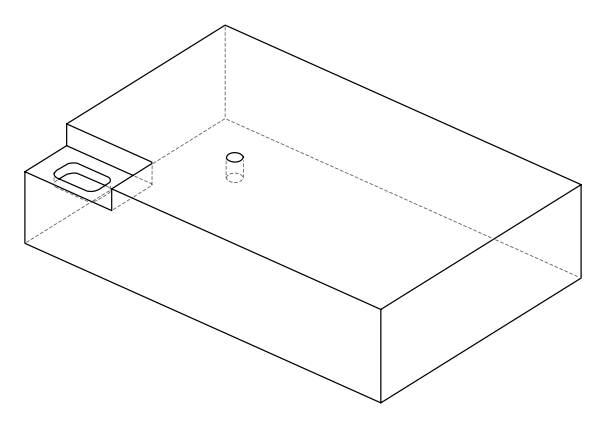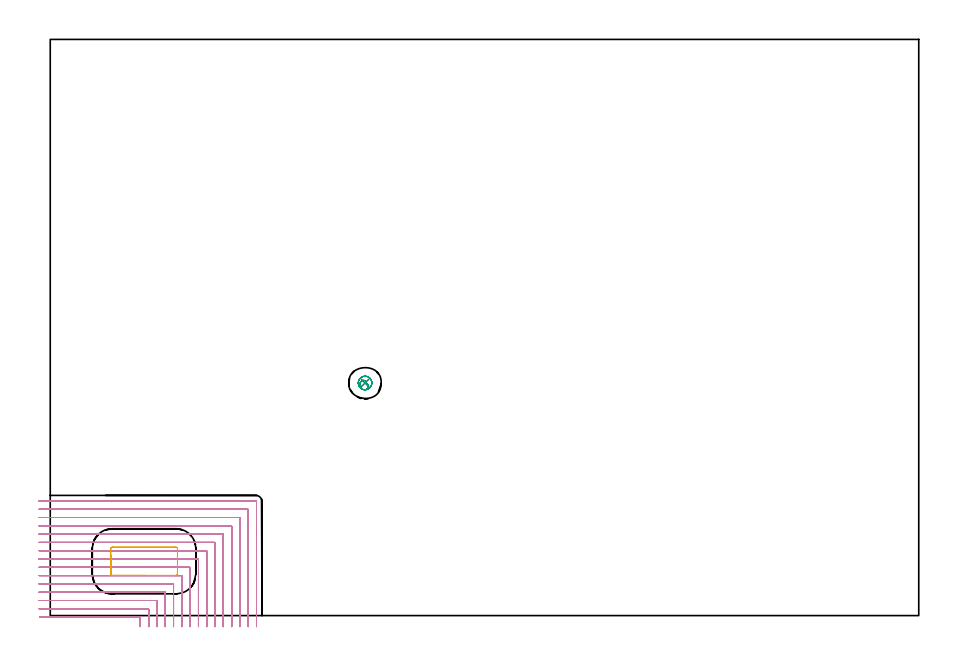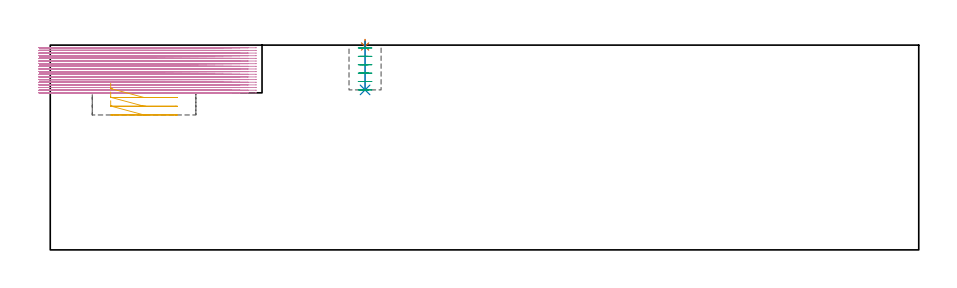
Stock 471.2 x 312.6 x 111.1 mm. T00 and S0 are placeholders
(PLAN: 5 operations, 4 tool changes, 75.6 min)
(1 SPOT_DRILL | STEP1POCKET | NXT0321_9005460120000 | 0.03 min | 7 mm3)
(2 DRILL_BLIND_HOLE_INTO_CENTER | STEP1POCKET | NXT0301_128 | 0.11 min | 2606 mm3)
(3 MILL_ROUGH_BLIND_HOLE_CONTOUR | STEP1POCKET | NXT0201_013 | Spiral | 0.95 min | 3154 mm3)
(4 MILL_CORNER_NOTCH_RECTANGULAR | CORNER_NOTCH_RECTANGULAR | NXT0201_008 | Follow Part, ap 1.5, ae 75% | 73.48 min | 193938 mm3)
(5 MILL_RECTANGULAR_POCKET | POCKET_RECTANGULAR_STRAIGHT | UGT0201_104 | Follow Part, ap 5, ae 75% | 0.99 min | 22630 mm3)
(TOOL NXT0321_9005460120000 | NC Spot Drill, 142deg, 12mm, Carbide, Uncoated | D12 PA142 FL30 Z2)
(TOOL NXT0301_128 | Carbide Drill 12mm [861.1-1200-036A1-GP GC34] | D12 PA150 FL37.4 Z2)
(TOOL NXT0201_013 | ENDMILL 10mm | D10 FL30 Z4)
(TOOL NXT0201_008 | ENDMILL 6mm [2P460-0600-NA 1630] | D6 FL26 Z6)
(TOOL UGT0201_104 | End Mill 20 mm | D20 FL22 Z2)
(OP 1 SPOT_DRILL)
G17 G21 G94 G90
T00 M6
G54
G17 G0 G90 X170.8 Y126.2 S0 M3
G43 Z121.1 H0
G94 G81 G98 Z110.351 F250. R114.1
G80
M5
M2
(OP 2 DRILL_BLIND_HOLE_INTO_CENTER)
G17 G21 G94 G90
T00 M6
G54
G17 G0 G90 X170.8 Y126.2 S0 M3
G43 Z121.1 H1
G94 G81 G98 Z86.8 F250. R113.1
G80
M5
M2
(OP 3 MILL_ROUGH_BLIND_HOLE_CONTOUR)
G17 G21 G94 G90
T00 M6
G54
G17 G0 G90 X170.8 Y126.2 S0 M3
G43 Z121.1 H0
Z109.55
G94 G3 X171.21 Y127.148 R0.563 F250.
X169.534 Y127.549 R1.567
X167.974 Y124.762 R2.442
X170.568 Y122.507 R2.829
X174.493 Y125.968 R3.7
X170.568 Y122.507 R-3.7
X172.53 Y124.237 R1.85
X170.8 Y126.2 R1.85
G0 Z105.
G3 X171.21 Y127.148 R0.563
X169.534 Y127.549 R1.567
X167.974 Y124.762 R2.442
X170.568 Y122.507 R2.829
X174.493 Y125.968 R3.7
X170.568 Y122.507 R-3.7
X172.53 Y124.237 R1.85
X170.8 Y126.2 R1.85
G0 Z100.45
G3 X171.21 Y127.148 R0.563
X169.534 Y127.549 R1.567
X167.974 Y124.762 R2.442
X170.568 Y122.507 R2.829
X174.493 Y125.968 R3.7
X170.568 Y122.507 R-3.7
X172.53 Y124.237 R1.85
X170.8 Y126.2 R1.85
G0 Z95.9
G3 X171.21 Y127.148 R0.563
X169.534 Y127.549 R1.567
X167.974 Y124.762 R2.442
X170.568 Y122.507 R2.829
X174.493 Y125.968 R3.7
X170.568 Y122.507 R-3.7
X172.53 Y124.237 R1.85
X170.8 Y126.2 R1.85
G0 Z91.35
G3 X171.21 Y127.148 R0.563
X169.534 Y127.549 R1.567
X167.974 Y124.762 R2.442
X170.568 Y122.507 R2.829
X174.493 Y125.968 R3.7
X170.568 Y122.507 R-3.7
X172.53 Y124.237 R1.85
X170.8 Y126.2 R1.85
G0 Z86.8
G3 X171.21 Y127.148 R0.563
X169.534 Y127.549 R1.567
X167.974 Y124.762 R2.442
X170.568 Y122.507 R2.829
X174.493 Y125.968 R3.7
X170.568 Y122.507 R-3.7
X172.53 Y124.237 R1.85
X170.8 Y126.2 R1.85
G0 Z121.1
M5
M2
(OP 4 MILL_CORNER_NOTCH_RECTANGULAR)
G17 G21 G94 G90
T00 M6
G54
G17 G0 G90 X48.9 Y-6. S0 M3
G43 Z121.1 H1
Z109.661
G94 G1 Y-3. F250.
Y-1.095 F500.
G3 X48.605 Y-0.8 R0.3
G1 X-2.891
X-5.891 F250.
G0 Z121.1
X53.4 Y-6.
Z109.661
G1 Y-3.
Y3.405 F500.
G3 X53.105 Y3.7 R0.3
G1 X-3.
X-6. F250.
G0 Z121.1
X57.9 Y-6.
Z109.661
G1 Y-3.
Y7.904 F500.
G3 X57.604 Y8.2 R0.3
G1 X-3.
X-6. F250.
G0 Z121.1
X62.4 Y-6.
Z109.661
G1 Y-3.
Y12.404 F500.
G3 X62.104 Y12.7 R0.3
G1 X-3.
X-6. F250.
G0 Z121.1
X66.9 Y-6.
Z109.661
G1 Y-3.
Y16.904 F500.
G3 X66.604 Y17.2 R0.3
G1 X-3.
X-6. F250.
G0 Z121.1
X71.4 Y-6.
Z109.661
G1 Y-3.
Y21.404 F500.
G3 X71.104 Y21.7 R0.3
G1 X-3.
X-6. F250.
G0 Z121.1
X75.9 Y-6.
Z109.661
G1 Y-3.
Y25.904 F500.
G3 X75.604 Y26.2 R0.3
G1 X-3.
X-6. F250.
G0 Z121.1
X80.4 Y-6.
Z109.661
G1 Y-3.
Y30.404 F500.
G3 X80.104 Y30.7 R0.3
G1 X-3.
X-6. F250.
G0 Z121.1
X84.9 Y-6.
Z109.661
G1 Y-3.
Y34.903 F500.
G3 X84.603 Y35.2 R0.3
G1 X-3.
X-6. F250.
G0 Z121.1
X89.4 Y-6.
Z109.661
G1 Y-3.
Y39.403 F500.
G3 X89.103 Y39.7 R0.3
G1 X-3.
X-6. F250.
G0 Z121.1
X93.9 Y-6.
Z109.661
G1 Y-3.
Y43.903 F500.
G3 X93.603 Y44.2 R0.3
G1 X-3.
X-6. F250.
G0 Z121.1
X98.4 Y-6.
Z109.661
G1 Y-3.
Y48.403 F500.
G3 X98.103 Y48.7 R0.3
G1 X-3.
X-6. F250.
G0 Z121.1
X102.9 Y-6.
Z109.661
G1 Y-3.
Y52.903 F500.
G3 X102.603 Y53.2 R0.3
G1 X-3.
X-6. F250.
G0 Z121.1
X107.4 Y-6.
Z109.661
G1 Y-3.
Y57.403 F500.
G3 X107.103 Y57.7 R0.3
G1 X-3.
X-6. F250.
G0 Z121.1
X111.9 Y-6.
Z109.661
G1 Y-3.
Y61.9 F500.
G3 X111.6 Y62.2 R0.3
G1 X-3.
X-6. F250.
G0 Z121.1
X48.9 Y-6.
Z108.222
G1 Y-3.
Y-1.095 F500.
G3 X48.605 Y-0.8 R0.3
G1 X-2.891
X-5.891 F250.
G0 Z121.1
X53.4 Y-6.
Z108.222
G1 Y-3.
Y3.405 F500.
G3 X53.105 Y3.7 R0.3
G1 X-3.
X-6. F250.
G0 Z121.1
X57.9 Y-6.
Z108.222
G1 Y-3.
Y7.904 F500.
G3 X57.604 Y8.2 R0.3
G1 X-3.
X-6. F250.
G0 Z121.1
X62.4 Y-6.
Z108.222
G1 Y-3.
Y12.404 F500.
G3 X62.104 Y12.7 R0.3
G1 X-3.
X-6. F250.
G0 Z121.1
X66.9 Y-6.
Z108.222
G1 Y-3.
Y16.904 F500.
G3 X66.604 Y17.2 R0.3
G1 X-3.
X-6. F250.
G0 Z121.1
X71.4 Y-6.
Z108.222
G1 Y-3.
Y21.404 F500.
G3 X71.104 Y21.7 R0.3
G1 X-3.
X-6. F250.
G0 Z121.1
X75.9 Y-6.
Z108.222
G1 Y-3.
Y25.904 F500.
G3 X75.604 Y26.2 R0.3
G1 X-3.
X-6. F250.
G0 Z121.1
X80.4 Y-6.
Z108.222
G1 Y-3.
Y30.404 F500.
G3 X80.104 Y30.7 R0.3
G1 X-3.
X-6. F250.
G0 Z121.1
X84.9 Y-6.
Z108.222
G1 Y-3.
Y34.903 F500.
G3 X84.603 Y35.2 R0.3
G1 X-3.
X-6. F250.
G0 Z121.1
X89.4 Y-6.
Z108.222
G1 Y-3.
Y39.403 F500.
G3 X89.103 Y39.7 R0.3
G1 X-3.
X-6. F250.
G0 Z121.1
X93.9 Y-6.
Z108.222
G1 Y-3.
Y43.903 F500.
G3 X93.603 Y44.2 R0.3
G1 X-3.
X-6. F250.
G0 Z121.1
X98.4 Y-6.
Z108.222
G1 Y-3.
Y48.403 F500.
G3 X98.103 Y48.7 R0.3
G1 X-3.
X-6. F250.
G0 Z121.1
X102.9 Y-6.
Z108.222
G1 Y-3.
Y52.903 F500.
G3 X102.603 Y53.2 R0.3
G1 X-3.
X-6. F250.
G0 Z121.1
X107.4 Y-6.
Z108.222
G1 Y-3.
Y57.403 F500.
G3 X107.103 Y57.7 R0.3
G1 X-3.
X-6. F250.
G0 Z121.1
X111.9 Y-6.
Z108.222
G1 Y-3.
Y61.9 F500.
G3 X111.6 Y62.2 R0.3
G1 X-3.
X-6. F250.
G0 Z121.1
X48.9 Y-6.
Z106.783
G1 Y-3.
Y-1.095 F500.
G3 X48.605 Y-0.8 R0.3
G1 X-2.891
X-5.891 F250.
G0 Z121.1
X53.4 Y-6.
Z106.783
G1 Y-3.
Y3.405 F500.
G3 X53.105 Y3.7 R0.3
G1 X-3.
X-6. F250.
G0 Z121.1
X57.9 Y-6.
Z106.783
G1 Y-3.
Y7.904 F500.
G3 X57.604 Y8.2 R0.3
G1 X-3.
X-6. F250.
G0 Z121.1
X62.4 Y-6.
Z106.783
G1 Y-3.
Y12.404 F500.
G3 X62.104 Y12.7 R0.3
G1 X-3.
X-6. F250.
G0 Z121.1
X66.9 Y-6.
Z106.783
G1 Y-3.
Y16.904 F500.
G3 X66.604 Y17.2 R0.3
G1 X-3.
X-6. F250.
G0 Z121.1
X71.4 Y-6.
Z106.783
G1 Y-3.
Y21.404 F500.
G3 X71.104 Y21.7 R0.3
G1 X-3.
X-6. F250.
G0 Z121.1
X75.9 Y-6.
Z106.783
G1 Y-3.
Y25.904 F500.
G3 X75.604 Y26.2 R0.3
G1 X-3.
X-6. F250.
G0 Z121.1
X80.4 Y-6.
Z106.783
G1 Y-3.
Y30.404 F500.
G3 X80.104 Y30.7 R0.3
G1 X-3.
X-6. F250.
G0 Z121.1
X84.9 Y-6.
Z106.783
G1 Y-3.
Y34.903 F500.
G3 X84.603 Y35.2 R0.3
G1 X-3.
X-6. F250.
G0 Z121.1
X89.4 Y-6.
Z106.783
G1 Y-3.
Y39.403 F500.
G3 X89.103 Y39.7 R0.3
G1 X-3.
X-6. F250.
G0 Z121.1
X93.9 Y-6.
Z106.783
G1 Y-3.
Y43.903 F500.
G3 X93.603 Y44.2 R0.3
G1 X-3.
X-6. F250.
G0 Z121.1
X98.4 Y-6.
Z106.783
G1 Y-3.
Y48.403 F500.
G3 X98.103 Y48.7 R0.3
G1 X-3.
X-6. F250.
G0 Z121.1
X102.9 Y-6.
Z106.783
G1 Y-3.
Y52.903 F500.
G3 X102.603 Y53.2 R0.3
G1 X-3.
X-6. F250.
G0 Z121.1
X107.4 Y-6.
Z106.783
G1 Y-3.
Y57.403 F500.
G3 X107.103 Y57.7 R0.3
G1 X-3.
X-6. F250.
G0 Z121.1
X111.9 Y-6.
Z106.783
G1 Y-3.
Y61.9 F500.
G3 X111.6 Y62.2 R0.3
G1 X-3.
X-6. F250.
G0 Z121.1
X48.9 Y-6.
Z105.344
G1 Y-3.
Y-1.095 F500.
G3 X48.605 Y-0.8 R0.3
G1 X-2.891
X-5.891 F250.
G0 Z121.1
X53.4 Y-6.
Z105.344
G1 Y-3.
Y3.405 F500.
G3 X53.105 Y3.7 R0.3
G1 X-3.
X-6. F250.
G0 Z121.1
X57.9 Y-6.
Z105.344
G1 Y-3.
Y7.904 F500.
G3 X57.604 Y8.2 R0.3
G1 X-3.
X-6. F250.
G0 Z121.1
X62.4 Y-6.
Z105.344
G1 Y-3.
Y12.404 F500.
G3 X62.104 Y12.7 R0.3
G1 X-3.
X-6. F250.
G0 Z121.1
X66.9 Y-6.
Z105.344
G1 Y-3.
Y16.904 F500.
G3 X66.604 Y17.2 R0.3
G1 X-3.
X-6. F250.
G0 Z121.1
X71.4 Y-6.
Z105.344
G1 Y-3.
Y21.404 F500.
G3 X71.104 Y21.7 R0.3
G1 X-3.
X-6. F250.
G0 Z121.1
X75.9 Y-6.
Z105.344
G1 Y-3.
Y25.904 F500.
G3 X75.604 Y26.2 R0.3
G1 X-3.
X-6. F250.
G0 Z121.1
X80.4 Y-6.
Z105.344
G1 Y-3.
Y30.404 F500.
G3 X80.104 Y30.7 R0.3
G1 X-3.
X-6. F250.
G0 Z121.1
X84.9 Y-6.
Z105.344
G1 Y-3.
Y34.903 F500.
G3 X84.603 Y35.2 R0.3
G1 X-3.
X-6. F250.
G0 Z121.1
X89.4 Y-6.
Z105.344
G1 Y-3.
Y39.403 F500.
G3 X89.103 Y39.7 R0.3
G1 X-3.
X-6. F250.
G0 Z121.1
X93.9 Y-6.
Z105.344
G1 Y-3.
Y43.903 F500.
G3 X93.603 Y44.2 R0.3
G1 X-3.
X-6. F250.
G0 Z121.1
X98.4 Y-6.
Z105.344
G1 Y-3.
Y48.403 F500.
G3 X98.103 Y48.7 R0.3
G1 X-3.
X-6. F250.
G0 Z121.1
X102.9 Y-6.
Z105.344
G1 Y-3.
Y52.903 F500.
G3 X102.603 Y53.2 R0.3
G1 X-3.
X-6. F250.
G0 Z121.1
X107.4 Y-6.
Z105.344
G1 Y-3.
Y57.403 F500.
G3 X107.103 Y57.7 R0.3
G1 X-3.
X-6. F250.
G0 Z121.1
X111.9 Y-6.
Z105.344
G1 Y-3.
Y61.9 F500.
G3 X111.6 Y62.2 R0.3
G1 X-3.
X-6. F250.
G0 Z121.1
X48.9 Y-6.
Z103.905
G1 Y-3.
Y-1.095 F500.
G3 X48.605 Y-0.8 R0.3
G1 X-2.891
X-5.891 F250.
G0 Z121.1
X53.4 Y-6.
Z103.905
G1 Y-3.
Y3.405 F500.
G3 X53.105 Y3.7 R0.3
G1 X-3.
X-6. F250.
G0 Z121.1
X57.9 Y-6.
Z103.905
G1 Y-3.
Y7.904 F500.
G3 X57.604 Y8.2 R0.3
G1 X-3.
X-6. F250.
G0 Z121.1
X62.4 Y-6.
Z103.905
G1 Y-3.
Y12.404 F500.
G3 X62.104 Y12.7 R0.3
G1 X-3.
X-6. F250.
G0 Z121.1
X66.9 Y-6.
Z103.905
G1 Y-3.
Y16.904 F500.
G3 X66.604 Y17.2 R0.3
G1 X-3.
X-6. F250.
G0 Z121.1
X71.4 Y-6.
Z103.905
G1 Y-3.
Y21.404 F500.
G3 X71.104 Y21.7 R0.3
G1 X-3.
X-6. F250.
G0 Z121.1
X75.9 Y-6.
Z103.905
G1 Y-3.
Y25.904 F500.
G3 X75.604 Y26.2 R0.3
G1 X-3.
X-6. F250.
G0 Z121.1
X80.4 Y-6.
Z103.905
G1 Y-3.
Y30.404 F500.
G3 X80.104 Y30.7 R0.3
G1 X-3.
X-6. F250.
G0 Z121.1
X84.9 Y-6.
Z103.905
G1 Y-3.
Y34.903 F500.
G3 X84.603 Y35.2 R0.3
G1 X-3.
X-6. F250.
G0 Z121.1
X89.4 Y-6.
Z103.905
G1 Y-3.
Y39.403 F500.
G3 X89.103 Y39.7 R0.3
G1 X-3.
X-6. F250.
G0 Z121.1
X93.9 Y-6.
Z103.905
G1 Y-3.
Y43.903 F500.
G3 X93.603 Y44.2 R0.3
G1 X-3.
X-6. F250.
G0 Z121.1
X98.4 Y-6.
Z103.905
G1 Y-3.
Y48.403 F500.
G3 X98.103 Y48.7 R0.3
G1 X-3.
X-6. F250.
G0 Z121.1
X102.9 Y-6.
Z103.905
G1 Y-3.
Y52.903 F500.
G3 X102.603 Y53.2 R0.3
G1 X-3.
X-6. F250.
G0 Z121.1
X107.4 Y-6.
Z103.905
G1 Y-3.
Y57.403 F500.
G3 X107.103 Y57.7 R0.3
G1 X-3.
X-6. F250.
G0 Z121.1
X111.9 Y-6.
Z103.905
G1 Y-3.
Y61.9 F500.
G3 X111.6 Y62.2 R0.3
G1 X-3.
X-6. F250.
G0 Z121.1
X48.9 Y-6.
Z102.467
G1 Y-3.
Y-1.095 F500.
G3 X48.605 Y-0.8 R0.3
G1 X-2.891
X-5.891 F250.
G0 Z121.1
X53.4 Y-6.
Z102.467
G1 Y-3.
Y3.405 F500.
G3 X53.105 Y3.7 R0.3
G1 X-3.
X-6. F250.
G0 Z121.1
X57.9 Y-6.
Z102.467
G1 Y-3.
Y7.904 F500.
G3 X57.604 Y8.2 R0.3
G1 X-3.
X-6. F250.
G0 Z121.1
X62.4 Y-6.
Z102.467
G1 Y-3.
Y12.404 F500.
G3 X62.104 Y12.7 R0.3
G1 X-3.
X-6. F250.
G0 Z121.1
X66.9 Y-6.
Z102.467
G1 Y-3.
Y16.904 F500.
G3 X66.604 Y17.2 R0.3
G1 X-3.
X-6. F250.
G0 Z121.1
X71.4 Y-6.
Z102.467
G1 Y-3.
Y21.404 F500.
G3 X71.104 Y21.7 R0.3
G1 X-3.
X-6. F250.
G0 Z121.1
X75.9 Y-6.
Z102.467
G1 Y-3.
Y25.904 F500.
G3 X75.604 Y26.2 R0.3
G1 X-3.
X-6. F250.
G0 Z121.1
X80.4 Y-6.
Z102.467
G1 Y-3.
Y30.404 F500.
G3 X80.104 Y30.7 R0.3
G1 X-3.
X-6. F250.
G0 Z121.1
X84.9 Y-6.
Z102.467
G1 Y-3.
Y34.903 F500.
G3 X84.603 Y35.2 R0.3
G1 X-3.
X-6. F250.
G0 Z121.1
X89.4 Y-6.
Z102.467
G1 Y-3.
Y39.403 F500.
G3 X89.103 Y39.7 R0.3
G1 X-3.
X-6. F250.
G0 Z121.1
X93.9 Y-6.
Z102.467
G1 Y-3.
Y43.903 F500.
G3 X93.603 Y44.2 R0.3
G1 X-3.
X-6. F250.
G0 Z121.1
X98.4 Y-6.
Z102.467
G1 Y-3.
Y48.403 F500.
G3 X98.103 Y48.7 R0.3
G1 X-3.
X-6. F250.
G0 Z121.1
X102.9 Y-6.
Z102.467
G1 Y-3.
Y52.903 F500.
G3 X102.603 Y53.2 R0.3
G1 X-3.
X-6. F250.
G0 Z121.1
X107.4 Y-6.
Z102.467
G1 Y-3.
Y57.403 F500.
G3 X107.103 Y57.7 R0.3
G1 X-3.
X-6. F250.
G0 Z121.1
X111.9 Y-6.
Z102.467
G1 Y-3.
Y61.9 F500.
G3 X111.6 Y62.2 R0.3
G1 X-3.
X-6. F250.
G0 Z121.1
X48.9 Y-6.
Z101.028
G1 Y-3.
Y-1.095 F500.
G3 X48.605 Y-0.8 R0.3
G1 X-2.891
X-5.891 F250.
G0 Z121.1
X53.4 Y-6.
Z101.028
G1 Y-3.
Y3.405 F500.
G3 X53.105 Y3.7 R0.3
G1 X-3.
X-6. F250.
G0 Z121.1
X57.9 Y-6.
Z101.028
G1 Y-3.
Y7.904 F500.
G3 X57.604 Y8.2 R0.3
G1 X-3.
X-6. F250.
G0 Z121.1
X62.4 Y-6.
Z101.028
G1 Y-3.
Y12.404 F500.
G3 X62.104 Y12.7 R0.3
G1 X-3.
X-6. F250.
G0 Z121.1
X66.9 Y-6.
Z101.028
G1 Y-3.
Y16.904 F500.
G3 X66.604 Y17.2 R0.3
G1 X-3.
X-6. F250.
G0 Z121.1
X71.4 Y-6.
Z101.028
G1 Y-3.
Y21.404 F500.
G3 X71.104 Y21.7 R0.3
G1 X-3.
X-6. F250.
G0 Z121.1
X75.9 Y-6.
Z101.028
G1 Y-3.
Y25.904 F500.
G3 X75.604 Y26.2 R0.3
G1 X-3.
X-6. F250.
G0 Z121.1
X80.4 Y-6.
Z101.028
G1 Y-3.
Y30.404 F500.
G3 X80.104 Y30.7 R0.3
G1 X-3.
X-6. F250.
G0 Z121.1
X84.9 Y-6.
Z101.028
G1 Y-3.
Y34.903 F500.
G3 X84.603 Y35.2 R0.3
G1 X-3.
X-6. F250.
G0 Z121.1
X89.4 Y-6.
Z101.028
G1 Y-3.
Y39.403 F500.
G3 X89.103 Y39.7 R0.3
G1 X-3.
X-6. F250.
G0 Z121.1
X93.9 Y-6.
Z101.028
G1 Y-3.
Y43.903 F500.
G3 X93.603 Y44.2 R0.3
G1 X-3.
X-6. F250.
G0 Z121.1
X98.4 Y-6.
Z101.028
G1 Y-3.
Y48.403 F500.
G3 X98.103 Y48.7 R0.3
G1 X-3.
X-6. F250.
G0 Z121.1
X102.9 Y-6.
Z101.028
G1 Y-3.
Y52.903 F500.
G3 X102.603 Y53.2 R0.3
G1 X-3.
X-6. F250.
G0 Z121.1
X107.4 Y-6.
Z101.028
G1 Y-3.
Y57.403 F500.
G3 X107.103 Y57.7 R0.3
G1 X-3.
X-6. F250.
G0 Z121.1
X111.9 Y-6.
Z101.028
G1 Y-3.
Y61.9 F500.
G3 X111.6 Y62.2 R0.3
G1 X-3.
X-6. F250.
G0 Z121.1
X48.9 Y-6.
Z99.589
G1 Y-3.
Y-1.095 F500.
G3 X48.605 Y-0.8 R0.3
G1 X-2.891
X-5.891 F250.
G0 Z121.1
X53.4 Y-6.
Z99.589
G1 Y-3.
Y3.405 F500.
G3 X53.105 Y3.7 R0.3
G1 X-3.
X-6. F250.
G0 Z121.1
X57.9 Y-6.
Z99.589
G1 Y-3.
Y7.904 F500.
G3 X57.604 Y8.2 R0.3
G1 X-3.
X-6. F250.
G0 Z121.1
X62.4 Y-6.
Z99.589
G1 Y-3.
Y12.404 F500.
G3 X62.104 Y12.7 R0.3
G1 X-3.
X-6. F250.
G0 Z121.1
X66.9 Y-6.
Z99.589
G1 Y-3.
Y16.904 F500.
G3 X66.604 Y17.2 R0.3
G1 X-3.
X-6. F250.
G0 Z121.1
X71.4 Y-6.
Z99.589
G1 Y-3.
Y21.404 F500.
G3 X71.104 Y21.7 R0.3
G1 X-3.
X-6. F250.
G0 Z121.1
X75.9 Y-6.
Z99.589
G1 Y-3.
Y25.904 F500.
G3 X75.604 Y26.2 R0.3
G1 X-3.
X-6. F250.
G0 Z121.1
X80.4 Y-6.
Z99.589
G1 Y-3.
Y30.404 F500.
G3 X80.104 Y30.7 R0.3
G1 X-3.
X-6. F250.
G0 Z121.1
X84.9 Y-6.
Z99.589
G1 Y-3.
Y34.903 F500.
G3 X84.603 Y35.2 R0.3
G1 X-3.
X-6. F250.
G0 Z121.1
X89.4 Y-6.
Z99.589
G1 Y-3.
Y39.403 F500.
G3 X89.103 Y39.7 R0.3
G1 X-3.
X-6. F250.
G0 Z121.1
X93.9 Y-6.
Z99.589
G1 Y-3.
Y43.903 F500.
G3 X93.603 Y44.2 R0.3
G1 X-3.
X-6. F250.
G0 Z121.1
X98.4 Y-6.
Z99.589
G1 Y-3.
Y48.403 F500.
G3 X98.103 Y48.7 R0.3
G1 X-3.
X-6. F250.
G0 Z121.1
X102.9 Y-6.
Z99.589
G1 Y-3.
Y52.903 F500.
G3 X102.603 Y53.2 R0.3
G1 X-3.
X-6. F250.
G0 Z121.1
X107.4 Y-6.
Z99.589
G1 Y-3.
Y57.403 F500.
G3 X107.103 Y57.7 R0.3
G1 X-3.
X-6. F250.
G0 Z121.1
X111.9 Y-6.
Z99.589
G1 Y-3.
Y61.9 F500.
G3 X111.6 Y62.2 R0.3
G1 X-3.
X-6. F250.
G0 Z121.1
X48.9 Y-6.
Z98.15
G1 Y-3.
Y-1.095 F500.
G3 X48.605 Y-0.8 R0.3
G1 X-2.891
X-5.891 F250.
G0 Z121.1
X53.4 Y-6.
Z98.15
G1 Y-3.
Y3.405 F500.
G3 X53.105 Y3.7 R0.3
G1 X-3.
X-6. F250.
G0 Z121.1
X57.9 Y-6.
Z98.15
G1 Y-3.
Y7.904 F500.
G3 X57.604 Y8.2 R0.3
G1 X-3.
X-6. F250.
G0 Z121.1
X62.4 Y-6.
Z98.15
G1 Y-3.
Y12.404 F500.
G3 X62.104 Y12.7 R0.3
G1 X-3.
X-6. F250.
G0 Z121.1
X66.9 Y-6.
Z98.15
G1 Y-3.
Y16.904 F500.
G3 X66.604 Y17.2 R0.3
G1 X-3.
X-6. F250.
G0 Z121.1
X71.4 Y-6.
Z98.15
G1 Y-3.
Y21.404 F500.
G3 X71.104 Y21.7 R0.3
G1 X-3.
X-6. F250.
G0 Z121.1
X75.9 Y-6.
Z98.15
G1 Y-3.
Y25.904 F500.
G3 X75.604 Y26.2 R0.3
G1 X-3.
X-6. F250.
G0 Z121.1
X80.4 Y-6.
Z98.15
G1 Y-3.
Y30.404 F500.
G3 X80.104 Y30.7 R0.3
G1 X-3.
X-6. F250.
G0 Z121.1
X84.9 Y-6.
Z98.15
G1 Y-3.
Y34.903 F500.
G3 X84.603 Y35.2 R0.3
G1 X-3.
X-6. F250.
G0 Z121.1
X89.4 Y-6.
Z98.15
G1 Y-3.
Y39.403 F500.
G3 X89.103 Y39.7 R0.3
G1 X-3.
X-6. F250.
G0 Z121.1
X93.9 Y-6.
Z98.15
G1 Y-3.
Y43.903 F500.
G3 X93.603 Y44.2 R0.3
G1 X-3.
X-6. F250.
G0 Z121.1
X98.4 Y-6.
Z98.15
G1 Y-3.
Y48.403 F500.
G3 X98.103 Y48.7 R0.3
G1 X-3.
X-6. F250.
G0 Z121.1
X102.9 Y-6.
Z98.15
G1 Y-3.
Y52.903 F500.
G3 X102.603 Y53.2 R0.3
G1 X-3.
X-6. F250.
G0 Z121.1
X107.4 Y-6.
Z98.15
G1 Y-3.
Y57.403 F500.
G3 X107.103 Y57.7 R0.3
G1 X-3.
X-6. F250.
G0 Z121.1
X111.9 Y-6.
Z98.15
G1 Y-3.
Y61.9 F500.
G3 X111.6 Y62.2 R0.3
G1 X-3.
X-6. F250.
G0 Z121.1
X48.9 Y-6.
Z96.711
G1 Y-3.
Y-1.095 F500.
G3 X48.605 Y-0.8 R0.3
G1 X-2.891
X-5.891 F250.
G0 Z121.1
X53.4 Y-6.
Z96.711
G1 Y-3.
Y3.405 F500.
G3 X53.105 Y3.7 R0.3
G1 X-3.
X-6. F250.
G0 Z121.1
X57.9 Y-6.
Z96.711
G1 Y-3.
Y7.904 F500.
G3 X57.604 Y8.2 R0.3
G1 X-3.
X-6. F250.
G0 Z121.1
X62.4 Y-6.
Z96.711
G1 Y-3.
Y12.404 F500.
G3 X62.104 Y12.7 R0.3
G1 X-3.
X-6. F250.
G0 Z121.1
X66.9 Y-6.
Z96.711
G1 Y-3.
Y16.904 F500.
G3 X66.604 Y17.2 R0.3
G1 X-3.
X-6. F250.
G0 Z121.1
X71.4 Y-6.
Z96.711
G1 Y-3.
Y21.404 F500.
G3 X71.104 Y21.7 R0.3
G1 X-3.
X-6. F250.
G0 Z121.1
X75.9 Y-6.
Z96.711
G1 Y-3.
Y25.904 F500.
G3 X75.604 Y26.2 R0.3
G1 X-3.
X-6. F250.
G0 Z121.1
X80.4 Y-6.
Z96.711
G1 Y-3.
Y30.404 F500.
G3 X80.104 Y30.7 R0.3
G1 X-3.
X-6. F250.
G0 Z121.1
X84.9 Y-6.
Z96.711
G1 Y-3.
Y34.903 F500.
G3 X84.603 Y35.2 R0.3
G1 X-3.
X-6. F250.
G0 Z121.1
X89.4 Y-6.
Z96.711
G1 Y-3.
Y39.403 F500.
G3 X89.103 Y39.7 R0.3
G1 X-3.
X-6. F250.
G0 Z121.1
X93.9 Y-6.
Z96.711
G1 Y-3.
Y43.903 F500.
G3 X93.603 Y44.2 R0.3
G1 X-3.
X-6. F250.
G0 Z121.1
X98.4 Y-6.
Z96.711
G1 Y-3.
Y48.403 F500.
G3 X98.103 Y48.7 R0.3
G1 X-3.
X-6. F250.
G0 Z121.1
X102.9 Y-6.
Z96.711
G1 Y-3.
Y52.903 F500.
G3 X102.603 Y53.2 R0.3
G1 X-3.
X-6. F250.
G0 Z121.1
X107.4 Y-6.
Z96.711
G1 Y-3.
Y57.403 F500.
G3 X107.103 Y57.7 R0.3
G1 X-3.
X-6. F250.
G0 Z121.1
X111.9 Y-6.
Z96.711
G1 Y-3.
Y61.9 F500.
G3 X111.6 Y62.2 R0.3
G1 X-3.
X-6. F250.
G0 Z121.1
X48.9 Y-6.
Z95.272
G1 Y-3.
Y-1.095 F500.
G3 X48.605 Y-0.8 R0.3
G1 X-2.891
X-5.891 F250.
G0 Z121.1
X53.4 Y-6.
Z95.272
G1 Y-3.
Y3.405 F500.
G3 X53.105 Y3.7 R0.3
G1 X-3.
X-6. F250.
G0 Z121.1
X57.9 Y-6.
Z95.272
G1 Y-3.
Y7.904 F500.
G3 X57.604 Y8.2 R0.3
G1 X-3.
X-6. F250.
G0 Z121.1
X62.4 Y-6.
Z95.272
G1 Y-3.
Y12.404 F500.
G3 X62.104 Y12.7 R0.3
G1 X-3.
X-6. F250.
G0 Z121.1
X66.9 Y-6.
Z95.272
G1 Y-3.
Y16.904 F500.
G3 X66.604 Y17.2 R0.3
G1 X-3.
X-6. F250.
G0 Z121.1
X71.4 Y-6.
Z95.272
G1 Y-3.
Y21.404 F500.
G3 X71.104 Y21.7 R0.3
G1 X-3.
X-6. F250.
G0 Z121.1
X75.9 Y-6.
Z95.272
G1 Y-3.
Y25.904 F500.
G3 X75.604 Y26.2 R0.3
G1 X-3.
X-6. F250.
G0 Z121.1
X80.4 Y-6.
Z95.272
G1 Y-3.
Y30.404 F500.
G3 X80.104 Y30.7 R0.3
G1 X-3.
X-6. F250.
G0 Z121.1
X84.9 Y-6.
Z95.272
G1 Y-3.
Y34.903 F500.
G3 X84.603 Y35.2 R0.3
G1 X-3.
X-6. F250.
G0 Z121.1
X89.4 Y-6.
Z95.272
G1 Y-3.
Y39.403 F500.
G3 X89.103 Y39.7 R0.3
G1 X-3.
X-6. F250.
G0 Z121.1
X93.9 Y-6.
Z95.272
G1 Y-3.
Y43.903 F500.
G3 X93.603 Y44.2 R0.3
G1 X-3.
X-6. F250.
G0 Z121.1
X98.4 Y-6.
Z95.272
G1 Y-3.
Y48.403 F500.
G3 X98.103 Y48.7 R0.3
G1 X-3.
X-6. F250.
G0 Z121.1
X102.9 Y-6.
Z95.272
G1 Y-3.
Y52.903 F500.
G3 X102.603 Y53.2 R0.3
G1 X-3.
X-6. F250.
G0 Z121.1
X107.4 Y-6.
Z95.272
G1 Y-3.
Y57.403 F500.
G3 X107.103 Y57.7 R0.3
G1 X-3.
X-6. F250.
G0 Z121.1
X111.9 Y-6.
Z95.272
G1 Y-3.
Y61.9 F500.
G3 X111.6 Y62.2 R0.3
G1 X-3.
X-6. F250.
G0 Z121.1
X48.9 Y-6.
Z93.833
G1 Y-3.
Y-1.095 F500.
G3 X48.605 Y-0.8 R0.3
G1 X-2.891
X-5.891 F250.
G0 Z121.1
X53.4 Y-6.
Z93.833
G1 Y-3.
Y3.405 F500.
G3 X53.105 Y3.7 R0.3
G1 X-3.
X-6. F250.
G0 Z121.1
X57.9 Y-6.
Z93.833
G1 Y-3.
Y7.904 F500.
G3 X57.604 Y8.2 R0.3
G1 X-3.
X-6. F250.
G0 Z121.1
X62.4 Y-6.
Z93.833
G1 Y-3.
Y12.404 F500.
G3 X62.104 Y12.7 R0.3
G1 X-3.
X-6. F250.
G0 Z121.1
X66.9 Y-6.
Z93.833
G1 Y-3.
Y16.904 F500.
G3 X66.604 Y17.2 R0.3
G1 X-3.
X-6. F250.
G0 Z121.1
X71.4 Y-6.
Z93.833
G1 Y-3.
Y21.404 F500.
G3 X71.104 Y21.7 R0.3
G1 X-3.
X-6. F250.
G0 Z121.1
X75.9 Y-6.
Z93.833
G1 Y-3.
Y25.904 F500.
G3 X75.604 Y26.2 R0.3
G1 X-3.
X-6. F250.
G0 Z121.1
X80.4 Y-6.
Z93.833
G1 Y-3.
Y30.404 F500.
G3 X80.104 Y30.7 R0.3
G1 X-3.
X-6. F250.
G0 Z121.1
X84.9 Y-6.
Z93.833
G1 Y-3.
Y34.903 F500.
G3 X84.603 Y35.2 R0.3
G1 X-3.
X-6. F250.
G0 Z121.1
X89.4 Y-6.
Z93.833
G1 Y-3.
Y39.403 F500.
G3 X89.103 Y39.7 R0.3
G1 X-3.
X-6. F250.
G0 Z121.1
X93.9 Y-6.
Z93.833
G1 Y-3.
Y43.903 F500.
G3 X93.603 Y44.2 R0.3
G1 X-3.
X-6. F250.
G0 Z121.1
X98.4 Y-6.
Z93.833
G1 Y-3.
Y48.403 F500.
G3 X98.103 Y48.7 R0.3
G1 X-3.
X-6. F250.
G0 Z121.1
X102.9 Y-6.
Z93.833
G1 Y-3.
Y52.903 F500.
G3 X102.603 Y53.2 R0.3
G1 X-3.
X-6. F250.
G0 Z121.1
X107.4 Y-6.
Z93.833
G1 Y-3.
Y57.403 F500.
G3 X107.103 Y57.7 R0.3
G1 X-3.
X-6. F250.
G0 Z121.1
X111.9 Y-6.
Z93.833
G1 Y-3.
Y61.9 F500.
G3 X111.6 Y62.2 R0.3
G1 X-3.
X-6. F250.
G0 Z121.1
X48.9 Y-6.
Z92.394
G1 Y-3.
Y-1.095 F500.
G3 X48.605 Y-0.8 R0.3
G1 X-2.891
X-5.891 F250.
G0 Z121.1
X53.4 Y-6.
Z92.394
G1 Y-3.
Y3.405 F500.
G3 X53.105 Y3.7 R0.3
G1 X-3.
X-6. F250.
G0 Z121.1
X57.9 Y-6.
Z92.394
G1 Y-3.
Y7.904 F500.
G3 X57.604 Y8.2 R0.3
G1 X-3.
X-6. F250.
G0 Z121.1
X62.4 Y-6.
Z92.394
G1 Y-3.
Y12.404 F500.
G3 X62.104 Y12.7 R0.3
G1 X-3.
X-6. F250.
G0 Z121.1
X66.9 Y-6.
Z92.394
G1 Y-3.
Y16.904 F500.
G3 X66.604 Y17.2 R0.3
G1 X-3.
X-6. F250.
G0 Z121.1
X71.4 Y-6.
Z92.394
G1 Y-3.
Y21.404 F500.
G3 X71.104 Y21.7 R0.3
G1 X-3.
X-6. F250.
G0 Z121.1
X75.9 Y-6.
Z92.394
G1 Y-3.
Y25.904 F500.
G3 X75.604 Y26.2 R0.3
G1 X-3.
X-6. F250.
G0 Z121.1
X80.4 Y-6.
Z92.394
G1 Y-3.
Y30.404 F500.
G3 X80.104 Y30.7 R0.3
G1 X-3.
X-6. F250.
G0 Z121.1
X84.9 Y-6.
Z92.394
G1 Y-3.
Y34.903 F500.
G3 X84.603 Y35.2 R0.3
G1 X-3.
X-6. F250.
G0 Z121.1
X89.4 Y-6.
Z92.394
G1 Y-3.
Y39.403 F500.
G3 X89.103 Y39.7 R0.3
G1 X-3.
X-6. F250.
G0 Z121.1
X93.9 Y-6.
Z92.394
G1 Y-3.
Y43.903 F500.
G3 X93.603 Y44.2 R0.3
G1 X-3.
X-6. F250.
G0 Z121.1
X98.4 Y-6.
Z92.394
G1 Y-3.
Y48.403 F500.
G3 X98.103 Y48.7 R0.3
G1 X-3.
X-6. F250.
G0 Z121.1
X102.9 Y-6.
Z92.394
G1 Y-3.
Y52.903 F500.
G3 X102.603 Y53.2 R0.3
G1 X-3.
X-6. F250.
G0 Z121.1
X107.4 Y-6.
Z92.394
G1 Y-3.
Y57.403 F500.
G3 X107.103 Y57.7 R0.3
G1 X-3.
X-6. F250.
G0 Z121.1
X111.9 Y-6.
Z92.394
G1 Y-3.
Y61.9 F500.
G3 X111.6 Y62.2 R0.3
G1 X-3.
X-6. F250.
G0 Z121.1
X48.9 Y-6.
Z90.956
G1 Y-3.
Y-1.095 F500.
G3 X48.605 Y-0.8 R0.3
G1 X-2.891
X-5.891 F250.
G0 Z121.1
X53.4 Y-6.
Z90.956
G1 Y-3.
Y3.405 F500.
G3 X53.105 Y3.7 R0.3
G1 X-3.
X-6. F250.
G0 Z121.1
X57.9 Y-6.
Z90.956
G1 Y-3.
Y7.904 F500.
G3 X57.604 Y8.2 R0.3
G1 X-3.
X-6. F250.
G0 Z121.1
X62.4 Y-6.
Z90.956
G1 Y-3.
Y12.404 F500.
G3 X62.104 Y12.7 R0.3
G1 X-3.
X-6. F250.
G0 Z121.1
X66.9 Y-6.
Z90.956
G1 Y-3.
Y16.904 F500.
G3 X66.604 Y17.2 R0.3
G1 X-3.
X-6. F250.
G0 Z121.1
X71.4 Y-6.
Z90.956
G1 Y-3.
Y21.404 F500.
G3 X71.104 Y21.7 R0.3
G1 X-3.
X-6. F250.
G0 Z121.1
X75.9 Y-6.
Z90.956
G1 Y-3.
Y25.904 F500.
G3 X75.604 Y26.2 R0.3
G1 X-3.
X-6. F250.
G0 Z121.1
X80.4 Y-6.
Z90.956
G1 Y-3.
Y30.404 F500.
G3 X80.104 Y30.7 R0.3
G1 X-3.
X-6. F250.
G0 Z121.1
X84.9 Y-6.
Z90.956
G1 Y-3.
Y34.903 F500.
G3 X84.603 Y35.2 R0.3
G1 X-3.
X-6. F250.
G0 Z121.1
X89.4 Y-6.
Z90.956
G1 Y-3.
Y39.403 F500.
G3 X89.103 Y39.7 R0.3
G1 X-3.
X-6. F250.
G0 Z121.1
X93.9 Y-6.
Z90.956
G1 Y-3.
Y43.903 F500.
G3 X93.603 Y44.2 R0.3
G1 X-3.
X-6. F250.
G0 Z121.1
X98.4 Y-6.
Z90.956
G1 Y-3.
Y48.403 F500.
G3 X98.103 Y48.7 R0.3
G1 X-3.
X-6. F250.
G0 Z121.1
X102.9 Y-6.
Z90.956
G1 Y-3.
Y52.903 F500.
G3 X102.603 Y53.2 R0.3
G1 X-3.
X-6. F250.
G0 Z121.1
X107.4 Y-6.
Z90.956
G1 Y-3.
Y57.403 F500.
G3 X107.103 Y57.7 R0.3
G1 X-3.
X-6. F250.
G0 Z121.1
X111.9 Y-6.
Z90.956
G1 Y-3.
Y61.9 F500.
G3 X111.6 Y62.2 R0.3
G1 X-3.
X-6. F250.
G0 Z121.1
X48.9 Y-6.
Z89.517
G1 Y-3.
Y-1.095 F500.
G3 X48.605 Y-0.8 R0.3
G1 X-2.891
X-5.891 F250.
G0 Z121.1
X53.4 Y-6.
Z89.517
G1 Y-3.
Y3.405 F500.
G3 X53.105 Y3.7 R0.3
G1 X-3.
X-6. F250.
G0 Z121.1
X57.9 Y-6.
Z89.517
G1 Y-3.
Y7.904 F500.
G3 X57.604 Y8.2 R0.3
G1 X-3.
X-6. F250.
G0 Z121.1
X62.4 Y-6.
Z89.517
G1 Y-3.
Y12.404 F500.
G3 X62.104 Y12.7 R0.3
G1 X-3.
X-6. F250.
G0 Z121.1
X66.9 Y-6.
Z89.517
G1 Y-3.
Y16.904 F500.
G3 X66.604 Y17.2 R0.3
G1 X-3.
X-6. F250.
G0 Z121.1
X71.4 Y-6.
Z89.517
G1 Y-3.
Y21.404 F500.
G3 X71.104 Y21.7 R0.3
G1 X-3.
X-6. F250.
G0 Z121.1
X75.9 Y-6.
Z89.517
G1 Y-3.
Y25.904 F500.
G3 X75.604 Y26.2 R0.3
G1 X-3.
X-6. F250.
G0 Z121.1
X80.4 Y-6.
Z89.517
G1 Y-3.
Y30.404 F500.
G3 X80.104 Y30.7 R0.3
G1 X-3.
X-6. F250.
G0 Z121.1
X84.9 Y-6.
Z89.517
G1 Y-3.
Y34.903 F500.
G3 X84.603 Y35.2 R0.3
G1 X-3.
X-6. F250.
G0 Z121.1
X89.4 Y-6.
Z89.517
G1 Y-3.
Y39.403 F500.
G3 X89.103 Y39.7 R0.3
G1 X-3.
X-6. F250.
G0 Z121.1
X93.9 Y-6.
Z89.517
G1 Y-3.
Y43.903 F500.
G3 X93.603 Y44.2 R0.3
G1 X-3.
X-6. F250.
G0 Z121.1
X98.4 Y-6.
Z89.517
G1 Y-3.
Y48.403 F500.
G3 X98.103 Y48.7 R0.3
G1 X-3.
X-6. F250.
G0 Z121.1
X102.9 Y-6.
Z89.517
G1 Y-3.
Y52.903 F500.
G3 X102.603 Y53.2 R0.3
G1 X-3.
X-6. F250.
G0 Z121.1
X107.4 Y-6.
Z89.517
G1 Y-3.
Y57.403 F500.
G3 X107.103 Y57.7 R0.3
G1 X-3.
X-6. F250.
G0 Z121.1
X111.9 Y-6.
Z89.517
G1 Y-3.
Y61.9 F500.
G3 X111.6 Y62.2 R0.3
G1 X-3.
X-6. F250.
G0 Z121.1
X48.9 Y-6.
Z88.078
G1 Y-3.
Y-1.095 F500.
G3 X48.605 Y-0.8 R0.3
G1 X-2.891
X-5.891 F250.
G0 Z121.1
X53.4 Y-6.
Z88.078
G1 Y-3.
Y3.405 F500.
G3 X53.105 Y3.7 R0.3
G1 X-3.
X-6. F250.
G0 Z121.1
X57.9 Y-6.
Z88.078
G1 Y-3.
Y7.904 F500.
G3 X57.604 Y8.2 R0.3
G1 X-3.
X-6. F250.
G0 Z121.1
X62.4 Y-6.
Z88.078
G1 Y-3.
Y12.404 F500.
G3 X62.104 Y12.7 R0.3
G1 X-3.
X-6. F250.
G0 Z121.1
X66.9 Y-6.
Z88.078
G1 Y-3.
Y16.904 F500.
G3 X66.604 Y17.2 R0.3
G1 X-3.
X-6. F250.
G0 Z121.1
X71.4 Y-6.
Z88.078
G1 Y-3.
Y21.404 F500.
G3 X71.104 Y21.7 R0.3
G1 X-3.
X-6. F250.
G0 Z121.1
X75.9 Y-6.
Z88.078
G1 Y-3.
Y25.904 F500.
G3 X75.604 Y26.2 R0.3
G1 X-3.
X-6. F250.
G0 Z121.1
X80.4 Y-6.
Z88.078
G1 Y-3.
Y30.404 F500.
G3 X80.104 Y30.7 R0.3
G1 X-3.
X-6. F250.
G0 Z121.1
X84.9 Y-6.
Z88.078
G1 Y-3.
Y34.903 F500.
G3 X84.603 Y35.2 R0.3
G1 X-3.
X-6. F250.
G0 Z121.1
X89.4 Y-6.
Z88.078
G1 Y-3.
Y39.403 F500.
G3 X89.103 Y39.7 R0.3
G1 X-3.
X-6. F250.
G0 Z121.1
X93.9 Y-6.
Z88.078
G1 Y-3.
Y43.903 F500.
G3 X93.603 Y44.2 R0.3
G1 X-3.
X-6. F250.
G0 Z121.1
X98.4 Y-6.
Z88.078
G1 Y-3.
Y48.403 F500.
G3 X98.103 Y48.7 R0.3
G1 X-3.
X-6. F250.
G0 Z121.1
X102.9 Y-6.
Z88.078
G1 Y-3.
Y52.903 F500.
G3 X102.603 Y53.2 R0.3
G1 X-3.
X-6. F250.
G0 Z121.1
X107.4 Y-6.
Z88.078
G1 Y-3.
Y57.403 F500.
G3 X107.103 Y57.7 R0.3
G1 X-3.
X-6. F250.
G0 Z121.1
X111.9 Y-6.
Z88.078
G1 Y-3.
Y61.9 F500.
G3 X111.6 Y62.2 R0.3
G1 X-3.
X-6. F250.
G0 Z121.1
X48.9 Y-6.
Z86.639
G1 Y-3.
Y-1.095 F500.
G3 X48.605 Y-0.8 R0.3
G1 X-2.891
X-5.891 F250.
G0 Z121.1
X53.4 Y-6.
Z86.639
G1 Y-3.
Y3.405 F500.
G3 X53.105 Y3.7 R0.3
G1 X-3.
X-6. F250.
G0 Z121.1
X57.9 Y-6.
Z86.639
G1 Y-3.
Y7.904 F500.
G3 X57.604 Y8.2 R0.3
G1 X-3.
X-6. F250.
G0 Z121.1
X62.4 Y-6.
Z86.639
G1 Y-3.
Y12.404 F500.
G3 X62.104 Y12.7 R0.3
G1 X-3.
X-6. F250.
G0 Z121.1
X66.9 Y-6.
Z86.639
G1 Y-3.
Y16.904 F500.
G3 X66.604 Y17.2 R0.3
G1 X-3.
X-6. F250.
G0 Z121.1
X71.4 Y-6.
Z86.639
G1 Y-3.
Y21.404 F500.
G3 X71.104 Y21.7 R0.3
G1 X-3.
X-6. F250.
G0 Z121.1
X75.9 Y-6.
Z86.639
G1 Y-3.
Y25.904 F500.
G3 X75.604 Y26.2 R0.3
G1 X-3.
X-6. F250.
G0 Z121.1
X80.4 Y-6.
Z86.639
G1 Y-3.
Y30.404 F500.
G3 X80.104 Y30.7 R0.3
G1 X-3.
X-6. F250.
G0 Z121.1
X84.9 Y-6.
Z86.639
G1 Y-3.
Y34.903 F500.
G3 X84.603 Y35.2 R0.3
G1 X-3.
X-6. F250.
G0 Z121.1
X89.4 Y-6.
Z86.639
G1 Y-3.
Y39.403 F500.
G3 X89.103 Y39.7 R0.3
G1 X-3.
X-6. F250.
G0 Z121.1
X93.9 Y-6.
Z86.639
G1 Y-3.
Y43.903 F500.
G3 X93.603 Y44.2 R0.3
G1 X-3.
X-6. F250.
G0 Z121.1
X98.4 Y-6.
Z86.639
G1 Y-3.
Y48.403 F500.
G3 X98.103 Y48.7 R0.3
G1 X-3.
X-6. F250.
G0 Z121.1
X102.9 Y-6.
Z86.639
G1 Y-3.
Y52.903 F500.
G3 X102.603 Y53.2 R0.3
G1 X-3.
X-6. F250.
G0 Z121.1
X107.4 Y-6.
Z86.639
G1 Y-3.
Y57.403 F500.
G3 X107.103 Y57.7 R0.3
G1 X-3.
X-6. F250.
G0 Z121.1
X111.9 Y-6.
Z86.639
G1 Y-3.
Y61.9 F500.
G3 X111.6 Y62.2 R0.3
G1 X-3.
X-6. F250.
G0 Z121.1
X48.9 Y-6.
Z85.2
G1 Y-3.
Y-1.095 F500.
G3 X48.605 Y-0.8 R0.3
G1 X-2.891
X-5.891 F250.
G0 Z121.1
X53.4 Y-6.
Z85.2
G1 Y-3.
Y3.405 F500.
G3 X53.105 Y3.7 R0.3
G1 X-3.
X-6. F250.
G0 Z121.1
X57.9 Y-6.
Z85.2
G1 Y-3.
Y7.904 F500.
G3 X57.604 Y8.2 R0.3
G1 X-3.
X-6. F250.
G0 Z121.1
X62.4 Y-6.
Z85.2
G1 Y-3.
Y12.404 F500.
G3 X62.104 Y12.7 R0.3
G1 X-3.
X-6. F250.
G0 Z121.1
X66.9 Y-6.
Z85.2
G1 Y-3.
Y16.904 F500.
G3 X66.604 Y17.2 R0.3
G1 X-3.
X-6. F250.
G0 Z121.1
X71.4 Y-6.
Z85.2
G1 Y-3.
Y21.404 F500.
G3 X71.104 Y21.7 R0.3
G1 X-3.
X-6. F250.
G0 Z121.1
X75.9 Y-6.
Z85.2
G1 Y-3.
Y25.904 F500.
G3 X75.604 Y26.2 R0.3
G1 X-3.
X-6. F250.
G0 Z121.1
X80.4 Y-6.
Z85.2
G1 Y-3.
Y30.404 F500.
G3 X80.104 Y30.7 R0.3
G1 X-3.
X-6. F250.
G0 Z121.1
X84.9 Y-6.
Z85.2
G1 Y-3.
Y34.903 F500.
G3 X84.603 Y35.2 R0.3
G1 X-3.
X-6. F250.
G0 Z121.1
X89.4 Y-6.
Z85.2
G1 Y-3.
Y39.403 F500.
G3 X89.103 Y39.7 R0.3
G1 X-3.
X-6. F250.
G0 Z121.1
X93.9 Y-6.
Z85.2
G1 Y-3.
Y43.903 F500.
G3 X93.603 Y44.2 R0.3
G1 X-3.
X-6. F250.
G0 Z121.1
X98.4 Y-6.
Z85.2
G1 Y-3.
Y48.403 F500.
G3 X98.103 Y48.7 R0.3
G1 X-3.
X-6. F250.
G0 Z121.1
X102.9 Y-6.
Z85.2
G1 Y-3.
Y52.903 F500.
G3 X102.603 Y53.2 R0.3
G1 X-3.
X-6. F250.
G0 Z121.1
X107.4 Y-6.
Z85.2
G1 Y-3.
Y57.403 F500.
G3 X107.103 Y57.7 R0.3
G1 X-3.
X-6. F250.
G0 Z121.1
X111.9 Y-6.
Z85.2
G1 Y-3.
Y61.9 F500.
G3 X111.6 Y62.2 R0.3
G1 X-3.
X-6. F250.
G0 Z121.1
M5
M2
(OP 5 MILL_RECTANGULAR_POCKET)
G17 G21 G94 G90
T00 M6
G54
G17 G0 G90 X32.8 Y32.916 S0 M3
G43 Z121.1 H0
Z90.412
G94 G1 Y22.6 Z87.648 F250.
Y22.51 Z87.624
X32.853 Y22.301 Z87.566
X32.959 Y22.112 Z87.508
X33.112 Y21.959 Z87.45
X33.301 Y21.853 Z87.392
X33.51 Y21.8 Z87.335
X33.6 Z87.31
X50.9 Z82.675
X68.2 F500.
G3 X69. Y22.6 R0.8
G1 Y36.3
G3 X68.2 Y37.1 R0.8
G1 X33.6
G3 X32.8 Y36.3 R0.8
G1 Y22.6
G3 X33.6 Y21.8 R0.8
G1 X50.9
X51.9
G0 X32.8 Y32.916 Z85.675
G1 Y22.6 Z82.911 F250.
Y22.51 Z82.887
X32.853 Y22.301 Z82.829
X32.959 Y22.112 Z82.771
X33.112 Y21.959 Z82.713
X33.301 Y21.853 Z82.655
X33.51 Y21.8 Z82.597
X33.6 Z82.573
X50.9 Z77.937
X68.2 F500.
G3 X69. Y22.6 R0.8
G1 Y36.3
G3 X68.2 Y37.1 R0.8
G1 X33.6
G3 X32.8 Y36.3 R0.8
G1 Y22.6
G3 X33.6 Y21.8 R0.8
G1 X50.9
X51.9
G0 X32.8 Y32.916 Z80.937
G1 Y22.6 Z78.173 F250.
Y22.51 Z78.149
X32.853 Y22.301 Z78.091
X32.959 Y22.112 Z78.033
X33.112 Y21.959 Z77.975
X33.301 Y21.853 Z77.917
X33.51 Y21.8 Z77.86
X33.6 Z77.836
X50.9 Z73.2
X68.2 F500.
G3 X69. Y22.6 R0.8
G1 Y36.3
G3 X68.2 Y37.1 R0.8
G1 X33.6
G3 X32.8 Y36.3 R0.8
G1 Y22.6
G3 X33.6 Y21.8 R0.8
G1 X50.9
X51.9
G0 Z121.1
M5
M2
